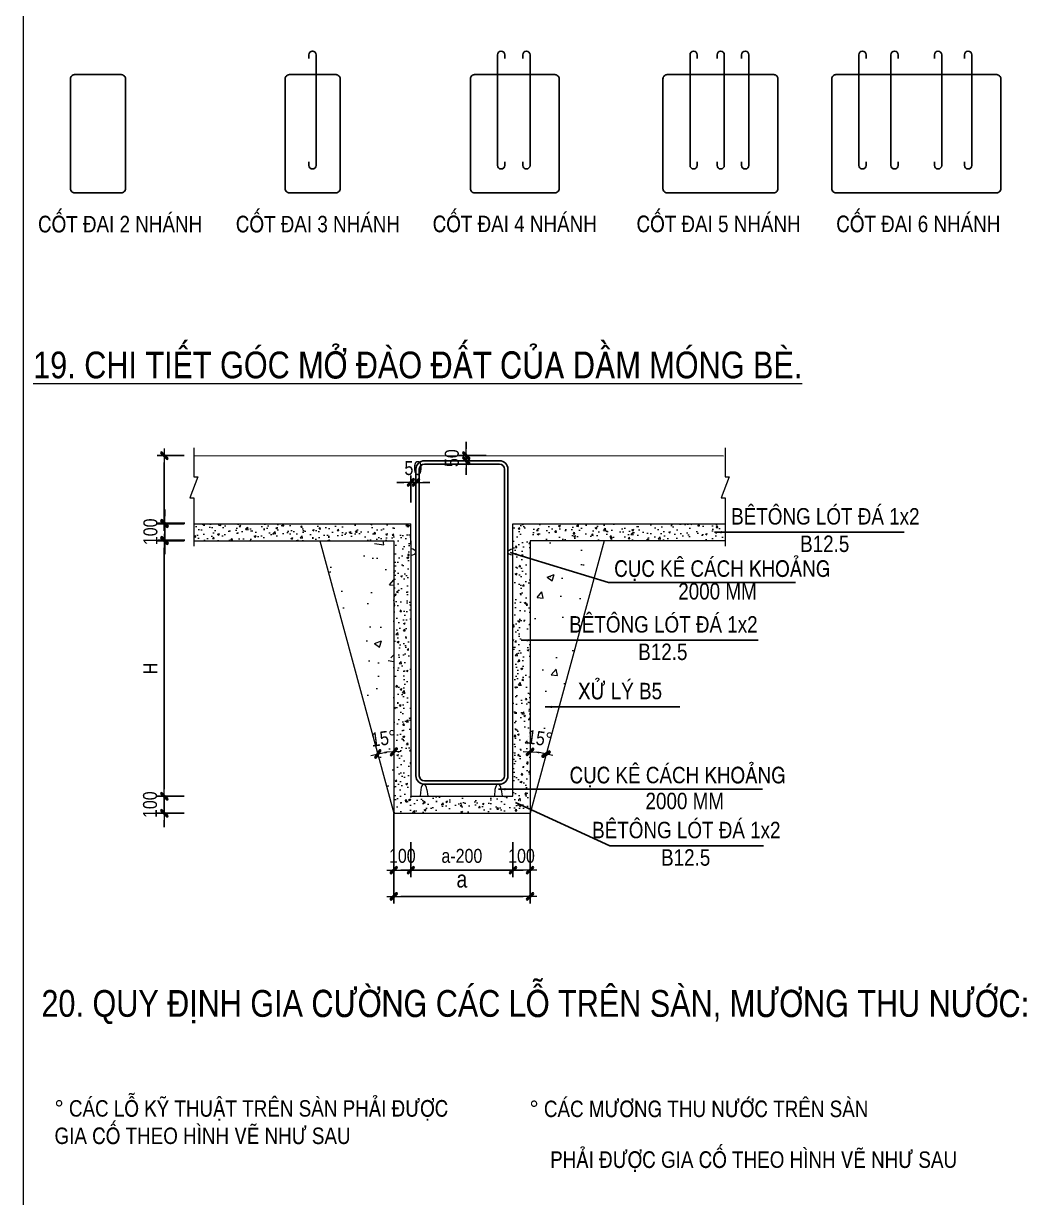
# Model space of a CAD drawing. Header units: millimetres. Extents: x -88960 to 836140, y 175458 to 320791.
# Drawn here: x 30106 to 44489, y 196070 to 212905 of the extents above; entities that cross this region are included whole.
import ezdxf
from ezdxf.enums import TextEntityAlignment as Align

# ---------------------------------------------------------------- set-up
doc = ezdxf.new("R2010")
doc.units = ezdxf.units.MM
doc.header["$LTSCALE"] = 1000
doc.layers.get('DEFPOINTS').update_dxf_attribs({"linetype": 'CONTINUOUS'})
for name, color, linetype, lineweight in [('CDAI', 6, 'CONTINUOUS', 25), ('CHUNHO', 1, 'CONTINUOUS', 13), ('DBAO', 2, 'CONTINUOUS', 13), ('DGIONG', 4, 'CONTINUOUS', 13), ('KTH', 154, 'CONTINUOUS', 15), ('STICK', 1, 'CONTINUOUS', 9), ('TEXT', 1, 'CONTINUOUS', 15)]:
    doc.layers.add(name, color=color, linetype=linetype, lineweight=lineweight)
doc.styles.add('Star-HelCon', font='VHELVCN_0.TTF')
doc.styles.add('TTP-HelCon', font='VHELVCN_0.TTF')
doc.dimstyles.new('Star-100', dxfattribs={"dimscale": 100, "dimtxt": 2, "dimasz": 1, "dimexe": 1, "dimexo": 0.0625, "dimgap": 0.09, "dimtad": 0, "dimtoh": 1, "dimdec": 4, "dimrnd": 1, "dimdsep": 46, "dimtxsty": 'Star-HelCon', "dimblk": 'Stick', "dimcen": 0.09, "dimdle": 1.5, "dimclrd": 256, "dimclre": 256, "dimclrt": 7, "dimadec": 0, "dimazin": 0, "dimtfac": 1, "dimtdec": 4, "dimtix": 1, "dimtmove": 0, "dimatfit": 3, "dimfxl": 0.18, "dimtvp": 1, "dimtolj": 1, "dimtzin": 0, "dimarcsym": 2})
doc.dimstyles.new('TTP-20', dxfattribs={"dimscale": 100, "dimtxt": 2.5, "dimasz": 1, "dimexe": 1, "dimexo": 0.5, "dimgap": 0.05, "dimtad": 0, "dimdec": 4, "dimlfac": 0.2, "dimrnd": 1, "dimdsep": 46, "dimtxsty": 'TTP-HelCon', "dimblk": 'Stick', "dimcen": 0.09, "dimdle": 1.5, "dimclrd": 256, "dimclre": 256, "dimclrt": 1, "dimadec": 0, "dimazin": 0, "dimtfac": 1, "dimtdec": 4, "dimtmove": 0, "dimatfit": 3, "dimfxl": 1, "dimtvp": 1, "dimtolj": 1, "dimtzin": 0, "dimarcsym": 0})
pattern_1 = [(50, (-61951.15, 199445.62), (262.70176, -22.98343), [27.4693, -302.16225]), (355, (-61951.15, 199445.62), (-50.8187, 275.4958), [21.97544, -241.7298]), (100.4514, (-61929.25, 199443.7), (211.88327, 252.51224), [23.3453, -256.7984]), (46.1842, (-61951.15, 199518.87), (390.8848, -60.6225), [41.204, -453.2434]), (96.6356, (-61918.57, 199513.82), (342.327, 356.7778), [35.018, -385.1975]), (351.1842, (-61951.15, 199518.87), (342.3267, 356.778), [32.9632, -362.5947]), (21, (-61914.52, 199500.56), (218.62155, -147.4621), [27.4693, -302.16225]), (326, (-61914.52, 199500.56), (89.116, 265.5915), [21.97544, -241.7298]), (71.4514, (-61896.3, 199488.27), (307.73764, 118.12914), [23.3453, -256.7984]), (37.5, (-61951.15, 199445.62), (4.453635, 121.92479), [0, -238.79974, 0, -245.39237, 0, -242.64544]), (7.5, (-61951.15, 199445.62), (96.35113, 144.45616), [0, -139.91028, 0, -233.30588, 0, -92.47996]), (327.5, (-62032.82, 199445.62), (195.51635, -8.26089), [0, -91.56432, 0, -285.68067, 0, -379.07627]), (317.5, (-62069.45, 199445.62), (213.59617, 36.66418), [0, -119.0336, 0, -189.72126, 0, -269.1991])]

# ---------------------------------------------------------------- blocks, each defined once
blk = doc.blocks.new('Stick')
at = {"layer": 'STICK'}
h = blk.add_hatch(color=256, dxfattribs=at)
edge = h.paths.add_edge_path()
edge.add_line((0.3, 0.5), (-0.5, -0.3))
edge.add_arc((-0.4, -0.4), 0.141, 135, 315)
edge.add_line((-0.3, -0.5), (0.5, 0.3))
edge.add_arc((0.4, 0.4), 0.141, 315, 495)
blk.add_line((1, 0), (-1, 0), dxfattribs=at)
blk.add_lwpolyline([(0.3, 0.5), (-0.5, -0.3, 1), (-0.3, -0.5), (0.5, 0.3, 1), (0.3, 0.5, 1)], format="xyb", dxfattribs=at)
blk = doc.blocks.new('*D565')
at = {"layer": 'DEFPOINTS', "color": 0, "transparency": 16777216}
for p in [(32418, 206709), (32125, 205732), (32418, 205732)]:
    blk.add_point(p, dxfattribs=at)
at = {"layer": 'KTH', "lineweight": -2, "transparency": 16777216}
for p, q in [((32412, 206709), (32025, 206709)), ((32125, 206609), (32125, 205832)), ((32412, 205732), (32025, 205732))]:
    blk.add_line(p, q, dxfattribs=at)
at = {"layer": 'KTH', "lineweight": -2, "transparency": 16777216, "xscale": 100, "yscale": 100, "zscale": 100}
for p, rotation in [((32125, 206709), 90), ((32125, 205732), 270)]:
    blk.add_blockref('Stick', p, dxfattribs=dict(at, rotation=rotation))
blk = doc.blocks.new('*D566')
at = {"layer": 'DEFPOINTS', "color": 0, "transparency": 16777216}
for p in [(32424, 205738), (32131, 205494), (32424, 205494)]:
    blk.add_point(p, dxfattribs=at)
at = {"layer": 'KTH', "lineweight": -2, "transparency": 16777216}
for p, q in [((32131, 205838), (32131, 205938)), ((32418, 205738), (32031, 205738)), ((32131, 205738), (32131, 205494)), ((32418, 205494), (32031, 205494)), ((32131, 205394), (32131, 205294))]:
    blk.add_line(p, q, dxfattribs=at)
at = {"layer": 'KTH', "lineweight": -2, "transparency": 16777216, "xscale": 100, "yscale": 100, "zscale": 100}
for p, rotation in [((32131, 205738), 270), ((32131, 205494), 90)]:
    blk.add_blockref('Stick', p, dxfattribs=dict(at, rotation=rotation))
at = {"layer": 'KTH', "color": 7, "transparency": 16777216, "insert": (31927, 205616), "char_height": 200, "attachment_point": 5, "rotation": 90, "style": 'Star-HelCon'}
blk.add_mtext('\\A1;100', dxfattribs=at)
blk = doc.blocks.new('*D567')
at = {"layer": 'DEFPOINTS', "color": 0, "transparency": 16777216}
for p in [(32418, 205488), (32125, 201825), (32418, 201825)]:
    blk.add_point(p, dxfattribs=at)
at = {"layer": 'KTH', "lineweight": -2, "transparency": 16777216}
for p, q in [((32412, 205488), (32025, 205488)), ((32125, 205388), (32125, 201925)), ((32412, 201825), (32025, 201825))]:
    blk.add_line(p, q, dxfattribs=at)
at = {"layer": 'KTH', "lineweight": -2, "transparency": 16777216, "xscale": 100, "yscale": 100, "zscale": 100}
for p, rotation in [((32125, 205488), 90), ((32125, 201825), 270)]:
    blk.add_blockref('Stick', p, dxfattribs=dict(at, rotation=rotation))
at = {"layer": 'KTH', "color": 7, "transparency": 16777216, "insert": (31925, 203656), "char_height": 200, "attachment_point": 5, "rotation": 90, "style": 'Star-HelCon'}
blk.add_mtext('\\A1;H', dxfattribs=at)
blk = doc.blocks.new('*D568')
at = {"layer": 'DEFPOINTS', "color": 0, "transparency": 16777216}
for p in [(32418, 201825), (32125, 201581), (32418, 201581)]:
    blk.add_point(p, dxfattribs=at)
at = {"layer": 'KTH', "lineweight": -2, "transparency": 16777216}
for p, q in [((32125, 201925), (32125, 202025)), ((32412, 201825), (32025, 201825)), ((32125, 201825), (32125, 201581)), ((32412, 201581), (32025, 201581)), ((32125, 201481), (32125, 201381))]:
    blk.add_line(p, q, dxfattribs=at)
at = {"layer": 'KTH', "lineweight": -2, "transparency": 16777216, "xscale": 100, "yscale": 100, "zscale": 100}
for p, rotation in [((32125, 201825), 270), ((32125, 201581), 90)]:
    blk.add_blockref('Stick', p, dxfattribs=dict(at, rotation=rotation))
at = {"layer": 'KTH', "color": 7, "transparency": 16777216, "insert": (31921, 201703), "char_height": 200, "attachment_point": 5, "rotation": 90, "style": 'Star-HelCon'}
blk.add_mtext('\\A1;100', dxfattribs=at)
blk = doc.blocks.new('*D569')
at = {"layer": 'DEFPOINTS', "color": 0, "transparency": 16777216}
for p in [(35416, 201581), (35660, 201170), (35660, 200764)]:
    blk.add_point(p, dxfattribs=at)
at = {"layer": 'KTH', "lineweight": -2, "transparency": 16777216}
for p, q in [((35416, 201575), (35416, 200664)), ((35660, 201164), (35660, 200664)), ((35516, 200764), (35560, 200764))]:
    blk.add_line(p, q, dxfattribs=at)
at = {"layer": 'KTH', "lineweight": -2, "transparency": 16777216, "xscale": 100, "yscale": 100, "zscale": 100, "rotation": 180}
blk.add_blockref('Stick', (35416, 200764), dxfattribs=at)
at = {"layer": 'KTH', "lineweight": -2, "transparency": 16777216, "xscale": 100, "yscale": 100, "zscale": 100}
blk.add_blockref('Stick', (35660, 200764), dxfattribs=at)
at = {"layer": 'KTH', "color": 7, "transparency": 16777216, "insert": (35538, 200968), "char_height": 200, "attachment_point": 5, "style": 'Star-HelCon'}
blk.add_mtext('\\A1;100', dxfattribs=at)
blk = doc.blocks.new('*D570')
at = {"layer": 'DEFPOINTS', "color": 0, "transparency": 16777216}
for p in [(35660, 201170), (37125, 201170), (37125, 200764)]:
    blk.add_point(p, dxfattribs=at)
at = {"layer": 'KTH', "lineweight": -2, "transparency": 16777216}
for p, q in [((35660, 201164), (35660, 200664)), ((37125, 201164), (37125, 200664)), ((35760, 200764), (37025, 200764))]:
    blk.add_line(p, q, dxfattribs=at)
at = {"layer": 'KTH', "lineweight": -2, "transparency": 16777216, "xscale": 100, "yscale": 100, "zscale": 100, "rotation": 180}
blk.add_blockref('Stick', (35660, 200764), dxfattribs=at)
at = {"layer": 'KTH', "lineweight": -2, "transparency": 16777216, "xscale": 100, "yscale": 100, "zscale": 100}
blk.add_blockref('Stick', (37125, 200764), dxfattribs=at)
at = {"layer": 'KTH', "color": 7, "transparency": 16777216, "insert": (36392, 200968), "char_height": 200, "attachment_point": 5, "style": 'Star-HelCon'}
blk.add_mtext('\\A1;a-200', dxfattribs=at)
blk = doc.blocks.new('*D571')
at = {"layer": 'DEFPOINTS', "color": 0, "transparency": 16777216}
for p in [(37369, 201581), (37125, 201170), (37369, 200764)]:
    blk.add_point(p, dxfattribs=at)
at = {"layer": 'KTH', "lineweight": -2, "transparency": 16777216}
for p, q in [((37369, 201575), (37369, 200664)), ((37125, 201164), (37125, 200664)), ((37225, 200764), (37269, 200764))]:
    blk.add_line(p, q, dxfattribs=at)
at = {"layer": 'KTH', "lineweight": -2, "transparency": 16777216, "xscale": 100, "yscale": 100, "zscale": 100, "rotation": 180}
blk.add_blockref('Stick', (37125, 200764), dxfattribs=at)
at = {"layer": 'KTH', "lineweight": -2, "transparency": 16777216, "xscale": 100, "yscale": 100, "zscale": 100}
blk.add_blockref('Stick', (37369, 200764), dxfattribs=at)
at = {"layer": 'KTH', "color": 7, "transparency": 16777216, "insert": (37247, 200968), "char_height": 200, "attachment_point": 5, "style": 'Star-HelCon'}
blk.add_mtext('\\A1;100', dxfattribs=at)
blk = doc.blocks.new('*D572')
at = {"layer": 'DEFPOINTS', "color": 0, "transparency": 16777216}
for p in [(35416, 201170), (37369, 201170), (37369, 200387)]:
    blk.add_point(p, dxfattribs=at)
at = {"layer": 'KTH', "lineweight": -2, "transparency": 16777216}
for p, q in [((35416, 201164), (35416, 200287)), ((37369, 201164), (37369, 200287)), ((35516, 200387), (37269, 200387))]:
    blk.add_line(p, q, dxfattribs=at)
at = {"layer": 'KTH', "lineweight": -2, "transparency": 16777216, "xscale": 100, "yscale": 100, "zscale": 100, "rotation": 180}
blk.add_blockref('Stick', (35416, 200387), dxfattribs=at)
at = {"layer": 'KTH', "lineweight": -2, "transparency": 16777216, "xscale": 100, "yscale": 100, "zscale": 100}
blk.add_blockref('Stick', (37369, 200387), dxfattribs=at)
at = {"layer": 'KTH', "color": 7, "transparency": 16777216, "insert": (36392, 200634), "char_height": 200, "attachment_point": 5, "style": 'Star-HelCon'}
blk.add_mtext('\\A1;{\\H1.20833x;a}', dxfattribs=at)
blk = doc.blocks.new('*D573')
at = {"layer": 'DEFPOINTS', "color": 0, "transparency": 16777216}
for p in [(35733, 206325), (35660, 206032), (35733, 206032)]:
    blk.add_point(p, dxfattribs=at)
at = {"layer": 'KTH', "lineweight": -2, "transparency": 16777216}
for p, q in [((35660, 206038), (35660, 206425)), ((35733, 206038), (35733, 206425)), ((35560, 206325), (35460, 206325)), ((35660, 206325), (35733, 206325)), ((35833, 206325), (35933, 206325))]:
    blk.add_line(p, q, dxfattribs=at)
at = {"layer": 'KTH', "lineweight": -2, "transparency": 16777216, "xscale": 100, "yscale": 100, "zscale": 100}
blk.add_blockref('Stick', (35660, 206325), dxfattribs=at)
at = {"layer": 'KTH', "lineweight": -2, "transparency": 16777216, "xscale": 100, "yscale": 100, "zscale": 100, "rotation": 180}
blk.add_blockref('Stick', (35733, 206325), dxfattribs=at)
at = {"layer": 'KTH', "color": 7, "transparency": 16777216, "insert": (35696, 206529), "char_height": 200, "attachment_point": 5, "style": 'Star-HelCon'}
blk.add_mtext('\\A1;50', dxfattribs=at)
blk = doc.blocks.new('*D574')
at = {"layer": 'DEFPOINTS', "color": 0, "transparency": 16777216}
for p in [(36454, 206635), (36747, 206708), (36747, 206635)]:
    blk.add_point(p, dxfattribs=at)
at = {"layer": 'KTH', "lineweight": -2, "transparency": 16777216}
for p, q in [((36454, 206808), (36454, 206908)), ((36741, 206708), (36354, 206708)), ((36741, 206635), (36354, 206635)), ((36454, 206708), (36454, 206635)), ((36454, 206535), (36454, 206435))]:
    blk.add_line(p, q, dxfattribs=at)
at = {"layer": 'KTH', "lineweight": -2, "transparency": 16777216, "xscale": 100, "yscale": 100, "zscale": 100}
for p, rotation in [((36454, 206708), 270), ((36454, 206635), 90)]:
    blk.add_blockref('Stick', p, dxfattribs=dict(at, rotation=rotation))
at = {"layer": 'KTH', "color": 7, "transparency": 16777216, "insert": (36249, 206672), "char_height": 200, "attachment_point": 5, "rotation": 90, "style": 'Star-HelCon'}
blk.add_mtext('\\A1;50', dxfattribs=at)
blk = doc.blocks.new('*D837')
at = {"layer": 'DEFPOINTS', "color": 0, "transparency": 16777216}
for p in [(34353, 205488), (35416, 205488), (35338, 202457), (35416, 201581), (35416, 201581)]:
    blk.add_point(p, dxfattribs=at)
at = {"layer": 'TEXT', "lineweight": -2, "transparency": 16777216}
blk.add_arc((35416, 201581), 879, 96.521, 98.6928, dxfattribs=at)
at = {"layer": 'TEXT', "lineweight": -2, "transparency": 16777216, "xscale": 100, "yscale": 100, "zscale": 100}
for p, rotation in [((35185, 202429), 191.9532507319397), ((35416, 202460), 3.260494887146692)]:
    blk.add_blockref('Stick', p, dxfattribs=dict(at, rotation=rotation))
at = {"layer": 'TEXT', "color": 7, "transparency": 16777216, "insert": (35272, 202655), "char_height": 200, "attachment_point": 5, "rotation": 7.6069, "style": 'Star-HelCon'}
blk.add_mtext('\\A1;15°', dxfattribs=at)
blk = doc.blocks.new('*D807')
at = {"layer": 'DEFPOINTS', "color": 0, "transparency": 16777216}
for p in [(37369, 205488), (38431, 205488), (37524, 202446), (37369, 201581), (37369, 201581)]:
    blk.add_point(p, dxfattribs=at)
at = {"layer": 'TEXT', "lineweight": -2, "transparency": 16777216}
blk.add_arc((37369, 201581), 879, 81.3072, 83.479, dxfattribs=at)
at = {"layer": 'TEXT', "lineweight": -2, "transparency": 16777216, "xscale": 100, "yscale": 100, "zscale": 100}
for p, rotation in [((37369, 202460), 176.7395051128664), ((37600, 202429), 348.0467492680471)]:
    blk.add_blockref('Stick', p, dxfattribs=dict(at, rotation=rotation))
at = {"layer": 'TEXT', "color": 7, "transparency": 16777216, "insert": (37512, 202655), "char_height": 200, "attachment_point": 5, "rotation": 352.3931, "style": 'Star-HelCon'}
blk.add_mtext('\\A1;15°', dxfattribs=at)

msp = doc.modelspace()

# ---------------------------------------------------------------- hatches: boundary and pattern name
at = {"layer": 'STICK'}
h = msp.add_hatch(dxfattribs=at)
h.set_pattern_fill('AR-CONC', color=256, scale=36.625727, style=0)
h.set_pattern_definition(pattern_1)
h.paths.add_polyline_path([(32549.28258, 205731.86225), (32549.28258, 205487.69073), (35171.40396, 205487.69073), (35659.74698, 205487.69073), (35659.74698, 205731.86225)])
h = msp.add_hatch(dxfattribs=at)
h.set_pattern_fill('AR-CONC', color=256, scale=36.625727, style=0)
h.set_pattern_definition([(50, (-62195.32, 199445.62), (262.70176, -22.98343), [27.4693, -302.16225]), (355, (-62195.32, 199445.62), (-50.8187, 275.49584), [21.97544, -241.7298]), (100.4514, (-62173.43, 199443.7), (211.88327, 252.51224), [23.3453, -256.7984]), (46.1842, (-62195.32, 199518.87), (390.8848, -60.6225), [41.204, -453.2434]), (96.6356, (-62162.74, 199513.82), (342.327, 356.7778), [35.018, -385.1975]), (351.1842, (-62195.3, 199518.87), (342.3267, 356.778), [32.9632, -362.5947]), (21, (-62158.7, 199500.56), (218.62155, -147.4621), [27.4693, -302.16225]), (326, (-62158.7, 199500.56), (89.116, 265.5915), [21.97544, -241.7298]), (71.4514, (-62140.47, 199488.27), (307.73764, 118.12914), [23.3453, -256.7984]), (37.5, (-62195.32, 199445.62), (4.453635, 121.92479), [0, -238.79974, 0, -245.39237, 0, -242.64544]), (7.5, (-62195.32, 199445.62), (96.35113, 144.45616), [0, -139.91028, 0, -233.30588, 0, -92.47996]), (327.5, (-62276.99, 199445.62), (195.51635, -8.26089), [0, -91.56432, 0, -285.68067, 0, -379.07627]), (317.5, (-62313.62, 199445.62), (213.59617, 36.66418), [0, -119.0336, 0, -189.72126, 0, -269.1991])])
h.paths.add_polyline_path([(37124.77606, 205731.86225), (37124.77606, 205487.69073), (37368.94757, 205487.69073), (40168.2721, 205488.16998), (40168.00005, 205732.34149)])
h = msp.add_hatch(dxfattribs=at)
h.set_pattern_fill('AR-CONC', color=256, scale=147.325, style=0)
h.set_pattern_definition([(50, (-114626388, -427599.4), (1056.703564, -92.449583), [110.49375, -1215.43125]), (355, (-114626388, -427599.4), (-204.415402, 1108.167061), [88.395, -972.345]), (100.4514445, (-114626299.9, -427607.1), (852.288158, 1015.717467), [93.905238, -1032.957617]), (46.1842, (-114626388, -427304.8), (1572.31329, -243.85128), [165.740625, -1823.146875]), (96.6356355, (-114626257, -427325.1), (1376.990711, 1435.120229), [140.857936, -1549.437297]), (351.184164, (-114626388, -427304.8), (1376.99071, 1435.120228), [132.5925, -1458.517501]), (21, (-114626240.7, -427378.4), (879.3933145, -593.158281), [110.49375, -1215.43125]), (326, (-114626240.7, -427378.4), (358.464313, 1068.327304), [88.395, -972.345]), (71.4514447, (-114626167.4, -427427.9), (1237.8576165, 475.169021), [93.905235, -1032.957617]), (37.5, (-114626388, -427599.4), (17.9145068, 490.4358702), [0, -960.559, 0, -987.0775, 0, -976.028125]), (7.5, (-114626388, -427599.4), (387.567196, 581.0670545), [0, -562.7815, 0, -938.46025, 0, -371.995625]), (327.5, (-114626716.53, -427599.4), (786.4539041, -33.2289648), [0, -368.3125, 0, -1149.135, 0, -1524.81375]), (317.5, (-114626863.85, -427599.4), (859.179024, 147.4796652), [0, -478.80625, 0, -763.1435, 0, -1082.83875])])
h.paths.add_polyline_path([(35415.57547, 205487.69073), (34353.13006, 205487.69073), (35415.57547, 201580.94654)])
h.paths.add_polyline_path([(38431.39298, 205487.69073), (37368.94757, 205487.69073), (37368.94757, 201580.94654)])
h = msp.add_hatch(dxfattribs=at)
h.set_pattern_fill('AR-CONC', color=256, scale=36.625727, style=0)
h.set_pattern_definition([(50, (-431222.45, 78069.33), (262.701755, -22.98343), [27.4693, -302.16225]), (355, (-431222.45, 78069.33), (-50.81868, 275.49584), [21.97544, -241.7298]), (100.4514, (-431200.56, 78067.41), (211.88327, 252.51224), [23.34531, -256.7984]), (46.1842, (-431222.45, 78142.58), (390.8848, -60.62254), [41.20394, -453.24337]), (96.6356, (-431189.88, 78137.53), (342.327, 356.77775), [35.01796, -385.19753]), (351.1842, (-431222.45, 78142.58), (342.32673, 356.77802), [32.96315, -362.5947]), (21, (-431185.83, 78124.27), (218.62155, -147.462095), [27.4693, -302.16225]), (326, (-431185.83, 78124.27), (89.11601, 265.59147), [21.97544, -241.7298]), (71.4514, (-431167.6, 78111.98), (307.73764, 118.12914), [23.34531, -256.7984]), (37.5, (-431222.45, 78069.33), (4.453635, 121.924794), [0, -238.79974, 0, -245.39237, 0, -242.64544]), (7.5, (-431222.45, 78069.33), (96.35113, 144.456156), [0, -139.910277, 0, -233.30588, 0, -92.47996]), (327.5, (-431304.13, 78069.33), (195.516347, -8.260886), [0, -91.564317, 0, -285.68067, 0, -379.076273]), (317.5, (-431340.75, 78069.33), (213.596173, 36.66418), [0, -119.03361, 0, -189.721265, 0, -269.19909])])
h.paths.add_polyline_path([(35659.74698, 205487.69073), (35415.57547, 205487.69073), (35415.57547, 201825.11805), (35659.74698, 201825.11805)])
h = msp.add_hatch(dxfattribs=at)
h.set_pattern_fill('AR-CONC', color=256, scale=36.625727, style=0)
h.set_pattern_definition([(50, (-431466.62, 78069.33), (262.701755, -22.98343), [27.4693, -302.16225]), (355, (-431466.62, 78069.33), (-50.81868, 275.49584), [21.97544, -241.7298]), (100.4514, (-431444.73, 78067.41), (211.88327, 252.51224), [23.34531, -256.7984]), (46.1842, (-431466.62, 78142.58), (390.8848, -60.62254), [41.20394, -453.24337]), (96.6356, (-431434.05, 78137.53), (342.327, 356.77775), [35.01796, -385.19753]), (351.1842, (-431466.62, 78142.58), (342.32673, 356.77802), [32.96315, -362.5947]), (21, (-431430, 78124.27), (218.62155, -147.462095), [27.4693, -302.16225]), (326, (-431430, 78124.27), (89.11601, 265.59147), [21.97544, -241.7298]), (71.4514, (-431411.78, 78111.98), (307.73764, 118.12914), [23.34531, -256.7984]), (37.5, (-431466.62, 78069.33), (4.453635, 121.924794), [0, -238.79974, 0, -245.39237, 0, -242.64544]), (7.5, (-431466.62, 78069.33), (96.35113, 144.456156), [0, -139.910277, 0, -233.30588, 0, -92.47996]), (327.5, (-431548.3, 78069.33), (195.516347, -8.260886), [0, -91.564317, 0, -285.68067, 0, -379.076273]), (317.5, (-431584.93, 78069.33), (213.596173, 36.66418), [0, -119.03361, 0, -189.721265, 0, -269.19909])])
h.paths.add_polyline_path([(37368.94757, 205210.41155), (37368.94757, 205487.69073), (37124.77606, 205487.69073), (37124.77606, 201825.11805), (37368.94757, 201825.11805)])
h = msp.add_hatch(dxfattribs=at)
h.set_pattern_fill('AR-CONC', color=256, scale=36.625727, style=0)
h.set_pattern_definition(pattern_1)
h.paths.add_polyline_path([(37368.94757, 201596.65662), (37368.94757, 201678.30012), (37112.70967, 201825.11805), (35659.74698, 201825.11805), (35415.57547, 201825.11805), (35415.57547, 201580.94654)])
h.paths.add_polyline_path([(37368.94757, 201662.59004), (37368.94757, 201825.11805), (37124.77606, 201825.11805), (37112.70967, 201825.11805)], flags=17)

# ---------------------------------------------------------------- linework, layer by layer
at = {"layer": 'CDAI'}
for p, q in [((36929.43885, 206635.29684), (35855.08419, 206635.29684)), ((36929.43885, 206586.46254), (35855.08419, 206586.46254)), ((35732.99844, 206513.21109), (35732.99844, 202118.12387)), ((35781.83274, 206513.21109), (35781.83274, 202118.12387)), ((37002.6903, 202118.12387), (37002.6903, 206513.21109)), ((37051.5246, 202118.12387), (37051.5246, 206513.21109)), ((35855.08419, 202044.87241), (36929.43885, 202044.87241)), ((35855.08419, 201996.03811), (36929.43885, 201996.03811))]:
    msp.add_line(p, q, dxfattribs=at)
msp.add_lwpolyline([(34198.18718, 212402.43251), (34198.18718, 212456.78991, -0.4142135624), (34247.603, 212506.20572), (34252.54458, 212506.20572, -0.4142135624), (34301.9604, 212456.78991), (34301.9604, 210868.092, -0.4142135624), (34252.54458, 210818.67619), (34247.603, 210818.67619, -0.4142135624), (34198.18718, 210868.092), (34198.18718, 210922.4494)], format="xyb", dxfattribs=at)
at = {"layer": 'CDAI', "elevation": 0}
for points in [[(37006.02001, 212402.43251), (37006.02001, 212456.78991, 0.4142135624), (36956.60419, 212506.20572), (36951.66261, 212506.20572, 0.4142135624), (36902.2468, 212456.78991), (36902.2468, 210868.092, 0.4142135624), (36951.66261, 210818.67619), (36956.60419, 210818.67619, 0.4142135624), (37006.02001, 210868.092), (37006.02001, 210922.4494)], [(37265.07881, 212402.43251), (37265.07881, 212456.78991, -0.4142135624), (37314.49463, 212506.20572), (37319.43621, 212506.20572, -0.4142135624), (37368.85202, 212456.78991), (37368.85202, 210868.092, -0.4142135624), (37319.43621, 210818.67619), (37314.49463, 210818.67619, -0.4142135624), (37265.07881, 210868.092), (37265.07881, 210922.4494)], [(39767.22274, 212402.43251), (39767.22274, 212456.78991, 0.4142135624), (39717.80692, 212506.20572), (39712.86534, 212506.20572, 0.4142135624), (39663.44953, 212456.78991), (39663.44953, 210868.092, 0.4142135624), (39712.86534, 210818.67619), (39717.80692, 210818.67619, 0.4142135624), (39767.22274, 210868.092), (39767.22274, 210922.4494)], [(40051.27627, 212402.43251), (40051.27627, 212456.78991, -0.4142135624), (40100.69209, 212506.20572), (40105.63367, 212506.20572, -0.4142135624), (40155.04948, 212456.78991), (40155.04948, 210868.092, -0.4142135624), (40105.63367, 210818.67619), (40100.69209, 210818.67619, -0.4142135624), (40051.27627, 210868.092), (40051.27627, 210922.4494)], [(40402.63346, 212402.43251), (40402.63346, 212456.78991, -0.4142135624), (40452.04928, 212506.20572), (40456.99086, 212506.20572, -0.4142135624), (40506.40667, 212456.78991), (40506.40667, 210868.092, -0.4142135624), (40456.99086, 210818.67619), (40452.04928, 210818.67619, -0.4142135624), (40402.63346, 210868.092), (40402.63346, 210922.4494)], [(42187.93995, 212402.43251), (42187.93995, 212456.78991, 0.4142135624), (42138.52413, 212506.20572), (42133.58255, 212506.20572, 0.4142135624), (42084.16674, 212456.78991), (42084.16674, 210868.092, 0.4142135624), (42133.58255, 210818.67619), (42138.52413, 210818.67619, 0.4142135624), (42187.93995, 210868.092), (42187.93995, 210922.4494)], [(42648.09487, 212402.43251), (42648.09487, 212456.78991, 0.4142135624), (42598.67906, 212506.20572), (42593.73747, 212506.20572, 0.4142135624), (42544.32166, 212456.78991), (42544.32166, 210868.092, 0.4142135624), (42593.73747, 210818.67619), (42598.67906, 210818.67619, 0.4142135624), (42648.09487, 210868.092), (42648.09487, 210922.4494)], [(43168.14187, 212402.43251), (43168.14187, 212456.78991, -0.4142135624), (43217.55768, 212506.20572), (43222.49926, 212506.20572, -0.4142135624), (43271.91508, 212456.78991), (43271.91508, 210868.092, -0.4142135624), (43222.49926, 210818.67619), (43217.55768, 210818.67619, -0.4142135624), (43168.14187, 210868.092), (43168.14187, 210922.4494)], [(43598.79688, 212402.43251), (43598.79688, 212456.78991, -0.4142135624), (43648.21269, 212506.20572), (43653.15428, 212506.20572, -0.4142135624), (43702.57009, 212456.78991), (43702.57009, 210868.092, -0.4142135624), (43653.15428, 210818.67619), (43648.21269, 210818.67619, -0.4142135624), (43598.79688, 210868.092), (43598.79688, 210922.4494)]]:
    msp.add_lwpolyline(points, format="xyb", dxfattribs=at)
at = {"layer": 'CDAI'}
for points in [[(30838.75226, 212171.36631), (31508.25682, 212171.36631, -0.4142135624), (31567.55579, 212112.06733), (31567.55579, 210535.72338, -0.4142135624), (31508.25682, 210476.42441), (30838.75226, 210476.42441, -0.4142135624), (30779.45328, 210535.72338), (30779.45328, 212112.06733, -0.4142135624)], [(33917.91507, 212171.36631), (34587.41963, 212171.36631, -0.4142135624), (34646.71861, 212112.06733), (34646.71861, 210535.72338, -0.4142135624), (34587.41963, 210476.42441), (33917.91507, 210476.42441, -0.4142135624), (33858.6161, 210535.72338), (33858.6161, 212112.06733, -0.4142135624)]]:
    msp.add_lwpolyline(points, format="xyb", close=True, dxfattribs=at)
at = {"layer": 'CDAI', "elevation": 0}
for points in [[(36573.63162, 212171.36631), (37726.96711, 212171.36631, -0.4142135624), (37786.26608, 212112.06733), (37786.26608, 210535.72338, -0.4142135624), (37726.96711, 210476.42441), (36573.63162, 210476.42441, -0.4142135624), (36514.33265, 210535.72338), (36514.33265, 212112.06733, -0.4142135624)], [(39334.83436, 212171.36631), (40864.52176, 212171.36631, -0.4142135624), (40923.82073, 212112.06733), (40923.82073, 210535.72338, -0.4142135624), (40864.52176, 210476.42441), (39334.83436, 210476.42441, -0.4142135624), (39275.53538, 210535.72338), (39275.53538, 212112.06733, -0.4142135624)], [(41755.55156, 212171.36631), (44060.68517, 212171.36631, -0.4142135624), (44119.98415, 212112.06733), (44119.98415, 210535.72338, -0.4142135624), (44060.68517, 210476.42441), (41755.55156, 210476.42441, -0.4142135624), (41696.25259, 210535.72338), (41696.25259, 212112.06733, -0.4142135624)]]:
    msp.add_lwpolyline(points, format="xyb", close=True, dxfattribs=at)
at = {"layer": 'CDAI'}
for centre, radius, start, end in [((35855.08419, 206513.21109), 122.08576, 90, 180), ((35855.08419, 206513.21109), 73.25145, 90, 180), ((36929.43885, 206513.21109), 122.08576, 0, 90), ((36929.43885, 206513.21109), 73.25145, 0, 90), ((35855.08419, 202118.12387), 122.08576, 180, 270), ((35855.08419, 202118.12387), 73.25145, 180, 270), ((36929.43885, 202118.12387), 122.08576, 270, 0), ((36929.43885, 202118.12387), 73.25145, 270, 0)]:
    msp.add_arc(centre, radius, start, end, dxfattribs=at)
at = {"layer": 'DBAO'}
for p, q in [((30105.70881, 177157.92235), (30105.70881, 233132.46835)), ((32549.28258, 206708.54885), (40142.05484, 206706.91779)), ((32549.28258, 205731.86225), (35659.74698, 205731.86225)), ((35659.74698, 205433.09611), (35659.74698, 205731.86225)), ((37124.77606, 205731.86225), (40168.13608, 205731.86225)), ((37124.77606, 201825.11805), (37124.77606, 205731.86225)), ((32549.28258, 205487.69073), (35415.57547, 205487.69073)), ((34353.13006, 205487.69073), (35415.57547, 201580.94654)), ((35415.57547, 205487.69073), (35415.57547, 201580.94654)), ((35659.74698, 205487.69073), (35659.74698, 201825.11805)), ((40168.13608, 205487.69073), (37368.94757, 205487.69073)), ((37368.94757, 205487.69073), (37368.94757, 201580.94654)), ((38431.39298, 205487.69073), (37368.94757, 201580.94654)), ((35801.79332, 201922.78666), (35796.02018, 201825.11805)), ((35891.38445, 201922.78666), (35903.41286, 201825.11805)), ((36866.74783, 201922.78666), (36860.97468, 201825.11805)), ((36956.33896, 201922.78666), (36968.36736, 201825.11805)), ((35659.74698, 201825.11805), (37124.77606, 201825.11805)), ((35415.57547, 201580.94654), (37368.94757, 201580.94654))]:
    msp.add_line(p, q, dxfattribs=at)
at = {"layer": 'DBAO', "elevation": 0}
for points in [[(32549.28258, 206821.87578), (32549.28258, 206406.34373), (32605.94604, 206406.34373), (32492.61912, 206104.1386), (32549.28258, 206104.1386), (32549.28258, 205412.39)], [(40168.13608, 206820.24472), (40168.13608, 206404.71266), (40224.79954, 206404.71266), (40111.47261, 206102.50754), (40168.13608, 206102.50754), (40168.13608, 205410.75893)]]:
    msp.add_lwpolyline(points, dxfattribs=at)
at = {"layer": 'DBAO'}
for centre, major_axis, start_param, end_param in [((35649.05583, 205325.26718), (-83.9426, 0), 1.6985058009, 4.5846795063), ((35649.05583, 205325.26718), (83.9426, 0), 0, 1.4430868527), ((35649.05583, 205325.26718), (-83.9426, 0), 1.6985058009, 3.1415926536), ((35846.58889, 201912.09551), (0, 83.9426), -1.4430868527, 1.4430868527), ((35846.58889, 201912.09551), (0, 83.9426), -1.4430868527, 1.4430868527), ((36911.54339, 201912.09551), (0, 83.9426), -1.4430868527, 1.4430868527), ((36911.54339, 201912.09551), (0, 83.9426), 0, 1.4430868527), ((36911.54339, 201912.09551), (0, 83.9426), -1.4430868527, 0)]:
    msp.add_ellipse(centre, major_axis=major_axis, ratio=0.5380267508, start_param=start_param, end_param=end_param, dxfattribs=at)
at = {"layer": 'DBAO', "extrusion": (0, 0, -1)}
for major_axis, start_param, end_param in [((-83.9426, 0), -1.4430868527, 1.4430868527), ((-83.9426, 0), 0, 1.4430868527), ((83.9426, 0), 1.6985058009, 3.1415926536)]:
    msp.add_ellipse((37135.46721, 205325.26718), major_axis=major_axis, ratio=0.5380267508, start_param=start_param, end_param=end_param, dxfattribs=at)

# ---------------------------------------------------------------- texts
at = {"layer": 'CHUNHO', "style": 'TTP-HelCon'}
for s, p in [('BEÂTOÂNG LOÙT ÑAÙ 1x2', (41604.0287, 205720.26183)), ('B12.5', (41595.11848, 205326.73339)), ('CUÏC KEÂ CAÙCH KHOAÛNG ', (40163.90233, 204971.3713)), ('2000 MM', (40057.30022, 204645.41801)), ('BEÂTOÂNG LOÙT ÑAÙ 1x2', (39282.41887, 204170.99802)), ('B12.5', (39273.50865, 203777.46958)), ('XÖÛ LYÙ B5', (38660.29427, 203214.8679)), ('CUÏC KEÂ CAÙCH KHOAÛNG ', (39524.02778, 202010.0119)), ('2000 MM', (39587.9438, 201638.4497)), ('BEÂTOÂNG LOÙT ÑAÙ 1x2', (39610.35103, 201221.8255)), ('B12.5', (39601.44081, 200828.29706))]:
    msp.add_text(s, height=235.72, dxfattribs=at).set_placement(p, align=Align.CENTER)
at = {"layer": 'TEXT', "style": 'TTP-HelCon'}
for s, p in [('COÁT ÑAI 2 NHAÙNH', (31491.73272, 210028.72435)), ('COÁT ÑAI 3 NHAÙNH', (34327.61983, 210028.72435)), ('COÁT ÑAI 4 NHAÙNH', (37150.29936, 210031.45266)), ('COÁT ÑAI 5 NHAÙNH', (40073.40933, 210031.45266)), ('COÁT ÑAI 6 NHAÙNH', (42937.24064, 210031.45266))]:
    msp.add_text(s, height=235.72, dxfattribs=at).set_placement(p, align=Align.MIDDLE_CENTER)
at = {"layer": 'TEXT', "color": 2, "style": 'TTP-HelCon'}
msp.add_text('%%U19. CHI TIEÁT GOÙC MÔÛ ÑAØO ÑAÁT CUÛA DAÀM MOÙNG BEØ.', height=383.045, dxfattribs=at).set_placement((30245.0225, 207817.13412))
at = {"layer": 'TEXT', "style": 'TTP-HelCon'}
for s, p in [('° CAÙC MÖÔNG THU NÖÔÙC TREÂN SAØN', (37361.41778, 197223.53915)), ('PHAÛI ÑÖÔÏC GIA COÁ THEO HÌNH VEÕ NHÖ SAU ', (37657.38663, 196495.5585))]:
    msp.add_text(s, height=235.72, dxfattribs=at).set_placement(p)
at = {"layer": 'TEXT', "color": 2, "insert": (30362.93819, 199044.6537), "char_height": 383.045, "width": 13414.441752, "attachment_point": 1, "style": 'TTP-HelCon'}
msp.add_mtext('20. QUY ÑÒNH GIA CÖÔØNG CAÙC LOÃ TREÂN SAØN, MÖÔNG THU NÖÔÙC:', dxfattribs=at)
at = {"layer": 'TEXT', "insert": (30550.55896, 197465.81688), "char_height": 235.72, "width": 6123.4962433, "attachment_point": 1, "style": 'TTP-HelCon'}
msp.add_mtext('° CAÙC LOÃ KYÕ THUAÄT TREÂN SAØN PHAÛI ÑÖÔÏC GIA COÁ THEO HÌNH VEÕ NHÖ SAU ', dxfattribs=at)

# ---------------------------------------------------------------- dimensions: what is measured, and where the dimension line sits
at = {"layer": 'KTH'}
for base, p1, p2, text, picture, middle in [((36453.74573, 206635.29684), (36746.75155, 206707.75935), (36746.75155, 206635.29684), '50', '*D574', (36249.47906, 206671.5281)), ((32125.32935, 205731.86225), (32418.33516, 206708.54885), (32418.33516, 205731.86225), ' ', '*D565', (32125.32935, 206220.20555)), ((32131.22912, 205493.58382), (32424.23493, 205737.75534), (32424.23493, 205493.58382), '100', '*D566', (31926.96245, 205615.66958)), ((32125.32935, 201825.11861), (32418.33516, 205487.69073), (32418.33516, 201825.11861), 'H', '*D567', (31925.32935, 203656.40467)), ((32125.32935, 201580.9471), (32418.33516, 201825.11861), (32418.33516, 201580.9471), '100', '*D568', (31921.06268, 201703.03285))]:
    dim = msp.add_linear_dim(base=base, p1=p1, p2=p2, angle=90, text=text, dimstyle='Star-100', dxfattribs=at)
    dim.commit()
    dim.dimension.update_dxf_attribs({"geometry": picture, "text_midpoint": middle})
for base, p1, p2, text, picture, middle in [((35732.99844, 206324.82353), (35659.74698, 206031.81771), (35732.99844, 206031.81771), '50', '*D573', (35696.37271, 206529.09019)), ((37368.94757, 200387.4872), (35415.57547, 201170.44365), (37368.94757, 201170.44365), '{\\H1.20833x;a}', '*D572', (36392.26152, 200634.30874)), ((37124.77606, 200763.83258), (35659.74698, 201170.44365), (37124.77606, 201170.44365), 'a-200', '*D570', (36392.26152, 200968.09925))]:
    dim = msp.add_linear_dim(base=base, p1=p1, p2=p2, text=text, dimstyle='Star-100', dxfattribs=at)
    dim.commit()
    dim.dimension.update_dxf_attribs({"geometry": picture, "text_midpoint": middle})
for base, p1, p2, picture, middle in [((35659.74698, 200763.83258), (35415.57547, 201580.94654), (35659.74698, 201170.44365), '*D569', (35537.66123, 200763.83258)), ((37368.94757, 200763.83258), (37124.77606, 201170.44365), (37368.94757, 201580.94654), '*D571', (37246.86181, 200763.83258))]:
    dim = msp.add_linear_dim(base=base, p1=p1, p2=p2, text='100', dimstyle='Star-100', dxfattribs=at)
    dim.commit()
    dim.dimension.update_dxf_attribs({"geometry": picture, "text_midpoint": middle, "dimtype": 160})
at = {"layer": 'TEXT'}
for base, line1, line2, picture, middle in [((35337.86696, 202456.61594), ((35415.57547, 205487.69073), (35415.57547, 201580.94654)), ((34353.13006, 205487.69073), (35415.57547, 201580.94654)), '*D837', (35272.16309, 202654.78977)), ((37523.75623, 202446.31918), ((37368.94757, 205487.69073), (37368.94757, 201580.94654)), ((38431.39298, 205487.69073), (37368.94757, 201580.94654)), '*D807', (37512.35995, 202654.78977))]:
    dim = msp.add_angular_dim_2l(base=base, line1=line1, line2=line2, dimstyle='Star-100', dxfattribs=at)
    dim.commit()
    dim.dimension.update_dxf_attribs({"geometry": picture, "text_midpoint": middle})

# ---------------------------------------------------------------- leaders
at = {"layer": 'DGIONG'}
for points in [[(40015.25939, 205610.25573), (42732.13233, 205610.25573)], [(37083.67792, 205320.41145), (38494.83339, 204889.37975), (41177.29772, 204889.37975)], [(37243.03977, 204060.99192), (40641.6159, 204060.99192)], [(37585.63886, 203104.86181), (39515.03489, 203104.86181)], [(36915.22989, 201925.51015), (40703.25105, 201925.51015)], [(37162.13048, 201732.56446), (38512.28256, 201111.81941), (40718.67481, 201111.81941)]]:
    msp.add_leader(points, dimstyle='TTP-20', dxfattribs=at)

doc.saveas('drawing.dxf')
